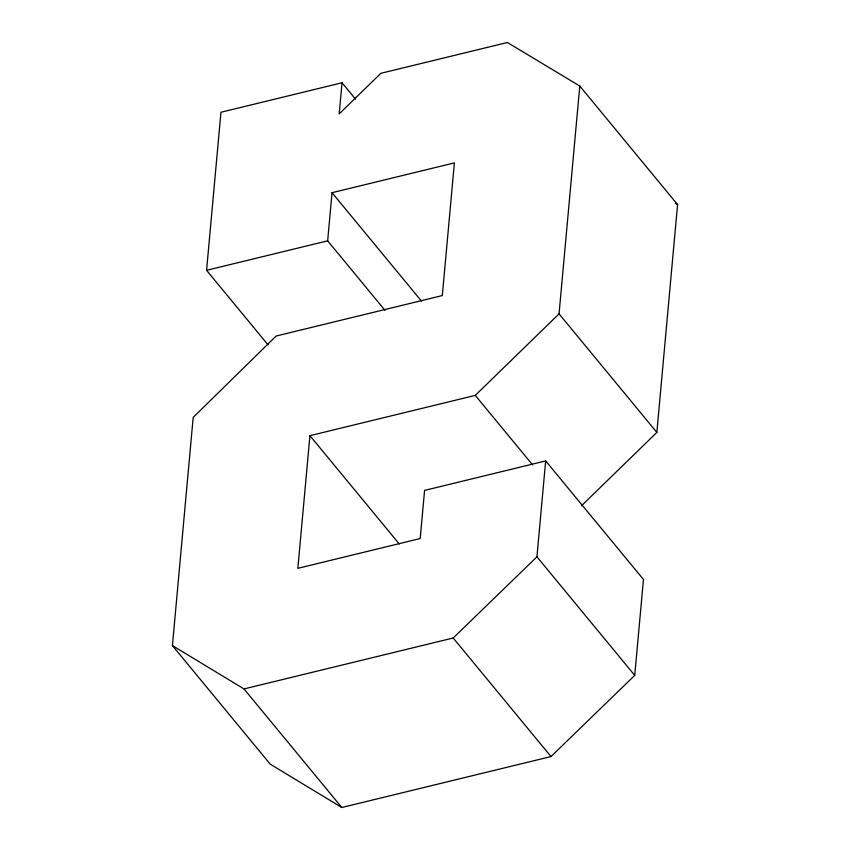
<?xml version="1.0" encoding="UTF-8"?>
<svg xmlns="http://www.w3.org/2000/svg" width="850" height="850" viewBox="0 0 850 850"><rect width="100%" height="100%" fill="white"/><g stroke="black" fill="none" stroke-linecap="round" stroke-linejoin="round"><path stroke-width="1.27" d="M268.111 344.93L206.571 270.321L220.958 112.253L342.04 82.769L339.214 113.847L380.874 73.312L507.397 42.5L579.785 86.031L559.056 313.841L475.277 395.399L309.931 435.668L297.851 568.331L420.197 538.539L424.575 490.408L545.668 460.913L643.461 579.477L634.737 675.378L551.002 756.564L341.806 807.5L270.215 764.15L172.423 645.586L193.184 417.392L276.123 336.037L442.308 295.566L454.389 162.903L332.042 192.695L327.664 240.826L384.986 310.335M172.423 645.586L244.003 688.936L453.199 637.999L536.945 556.814L545.668 460.913M581.549 505.718L656.848 432.406L677.577 204.595L579.785 86.031M206.571 270.321L327.664 240.826M675.325 203.235L677.577 204.595M559.056 313.841L656.848 432.406M342.04 82.769L355.534 99.121M332.042 192.695L421.409 301.027M475.277 395.399L532.61 464.908M536.945 556.814L634.737 675.378M309.931 435.668L399.298 544.011M453.199 637.999L551.002 756.564M244.003 688.936L341.806 807.5"/></g></svg>
